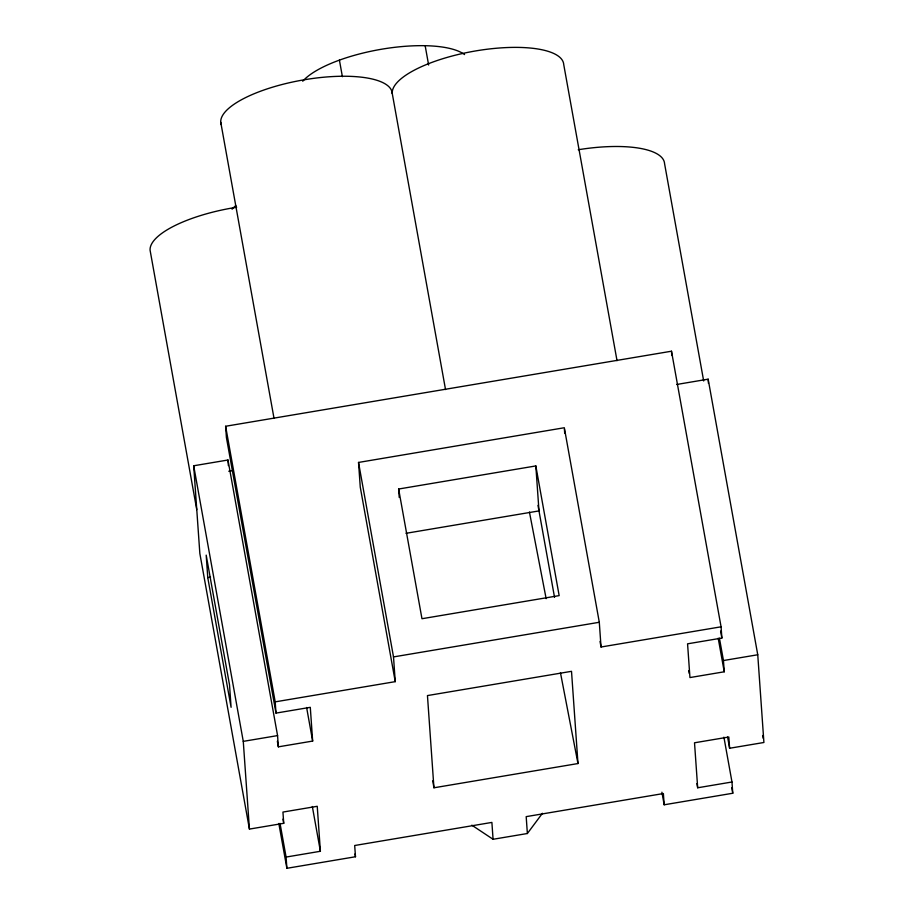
<?xml version="1.0" encoding="UTF-8"?>
<svg xmlns="http://www.w3.org/2000/svg" width="914" height="914" viewBox="0 0 914 914"><rect width="100%" height="100%" fill="white"/><g stroke="black" fill="none" stroke-linecap="round" stroke-linejoin="round"><path stroke-width="1.37" d="M471.83 825.171L493.069 839.281L527.367 833.511L542.436 813.289M277.353 741.254L278.359 746.841L312.657 741.071L310.292 707.333L275.994 713.103L226.409 437.509L225.621 426.267L671.493 351.216L721.077 626.81L721.866 638.052L687.568 643.822L689.944 677.56L724.242 671.79L723.454 660.536L719.421 638.155M493.069 839.281L491.892 822.417L354.689 845.507L355.489 856.749L286.882 868.3L286.093 857.058L320.391 851.277L317.238 806.297L282.94 812.066L283.728 823.32L249.431 829.089L199.846 553.496L193.688 465.774L227.986 460.005L277.57 735.599L278.359 746.841M676.611 384.486L708.156 379.173L757.752 654.767L763.91 742.488L729.612 748.258L727.59 737.072M228.774 471.247L232.887 470.561M275.994 713.103L275.205 701.861L395.248 681.65L360.265 487.128L358.528 462.438L564.315 427.741L599.298 622.274L601.035 647.009L721.077 626.81M398.641 489.024L535.832 465.934L559.162 595.62L421.971 618.721L398.641 489.024L399.235 497.456M405.999 533.308L538.986 510.915L535.832 465.934M207.764 577.625L206.187 555.129L229.517 684.826L231.093 707.31L207.764 577.625L210.563 577.157M395.248 681.65L393.511 656.915L599.298 622.274M249.431 829.089L243.273 741.368L277.57 735.599M723.454 660.536L757.752 654.767M433.933 787.788L577.979 763.544L571.513 671.322L427.455 695.577L433.933 787.788L432.768 780.773M696.925 783.572L697.679 787.777L731.977 781.996L723.911 737.164M661.907 792.198L664.17 804.788L732.765 793.249L731.977 781.996M529.423 512L546.149 598.647M560.453 672.704L577.979 763.544M703.677 380.978L664.569 163.652A87.001 28.037 -10.2 0 0 578.242 149.747M762.642 735.496L763.156 738.295M720.609 631.06L721.866 638.052M718.198 638.212L724.242 671.79M731.76 787.639L732.765 793.249M688.688 670.568L689.19 673.367M617.03 360.699L563.732 64.551A87.001 28.037 -10.2 0 0 476.023 50.864A87.001 28.037 -10.2 0 0 392.243 93.411A87.001 28.037 -10.2 0 0 300.797 80.386A87.001 28.037 -10.2 0 0 221.245 124.67M600.03 641.411L601.035 647.009M537.992 505.362L554.547 597.379M425.159 45.7L428.632 65.02M392.243 93.411L445.529 389.57M339.414 60.13L342.396 76.685M358.528 462.438L393.511 656.915M354.975 853.95L355.489 856.749M220.754 122.282L274.04 418.441M306.613 707.493L312.657 741.071M312.337 806.514L320.391 851.277M225.621 426.267L275.205 701.861M282.974 819.115L283.728 823.32M280.05 823.434L286.093 857.058M278.816 823.468L286.882 868.3M193.688 465.774L243.273 741.368M196.761 509.635L150.09 250.253A87.001 28.037 -10.2 0 1 236.657 207.25M708.156 379.173L708.464 383.423M729.612 748.258L728.812 737.015L694.514 742.785L697.679 787.777M671.493 351.216L671.79 355.432M664.17 804.788L663.381 793.546L526.19 816.636L527.367 833.511M564.406 429.112L564.703 433.236M227.986 460.005L228.374 465.626M232.076 209.192A87.001 28.037 -10.2 0 1 235.835 205.513M302.74 81.22A87.001 28.037 -10.2 0 1 382.966 48.99A87.001 28.037 -10.2 0 1 464.563 54.566"/></g></svg>
